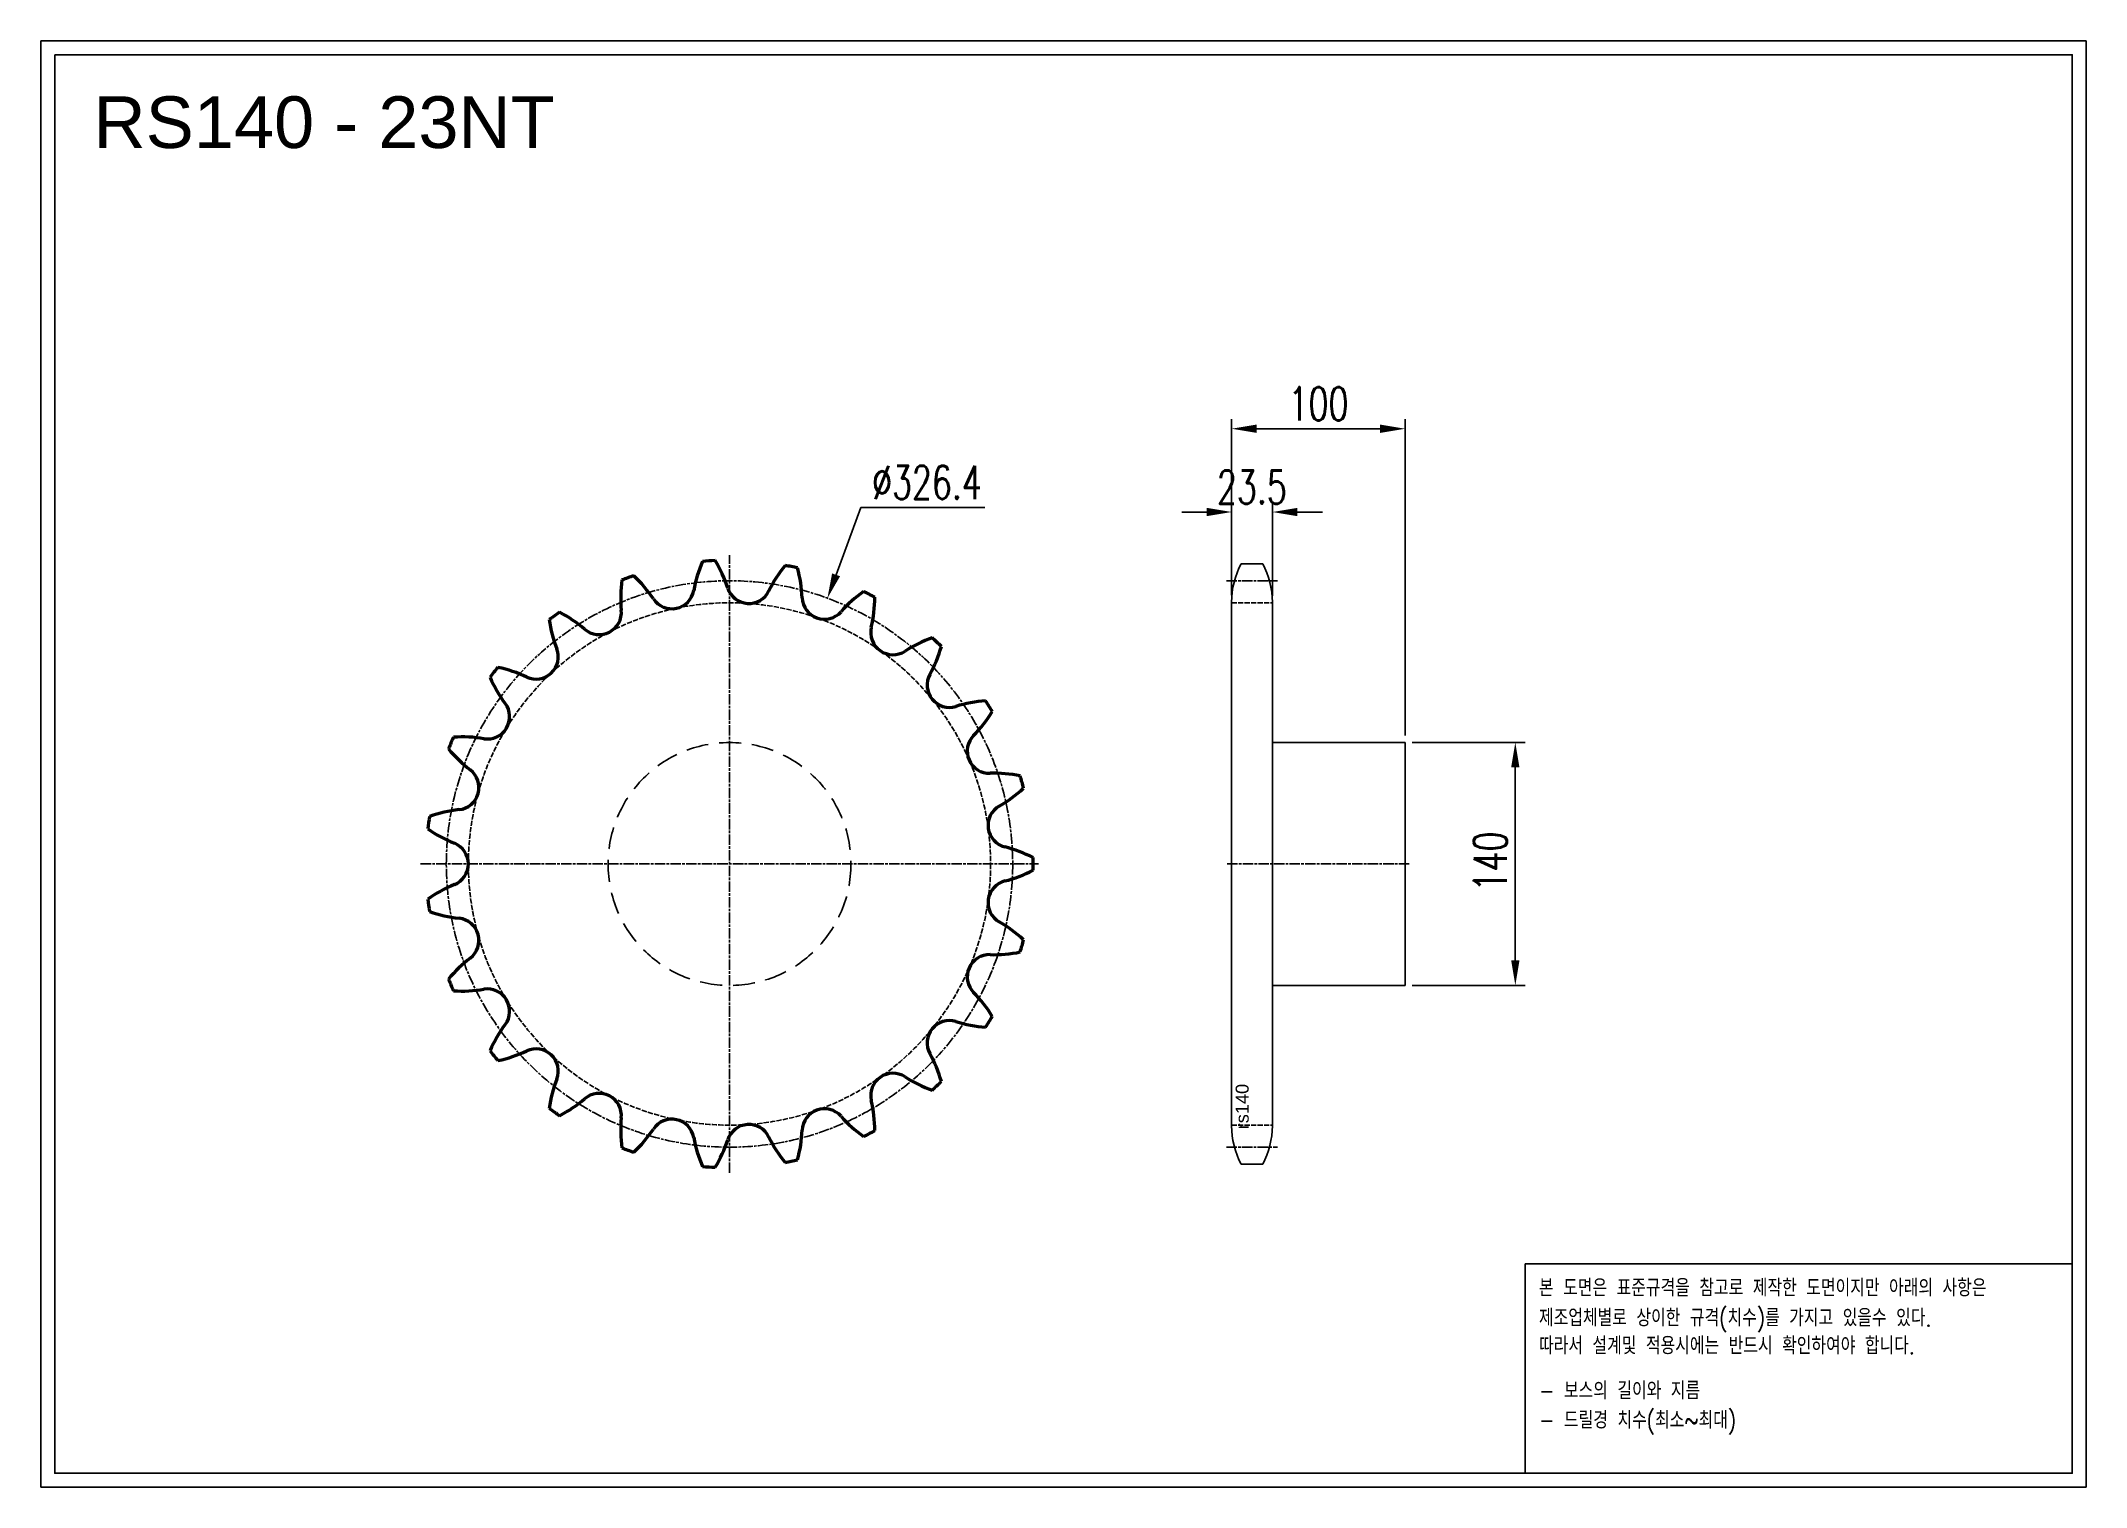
# Model space of a CAD drawing. Header units: millimetres. Extents: x 662 to 1841, y 40753 to 41587.
import ezdxf

# ---------------------------------------------------------------- set-up
doc = ezdxf.new("R2010")
doc.units = ezdxf.units.MM
for name, pattern in [('AM_ISO02W050', [7.5, 6, -1.5]), ('AM_ISO02W050x2', [3.75, 3, -0.75]), ('AM_ISO08W050', [18, 12, -1.5, 3, -1.5]), ('AM_ISO08W050x2', [9, 6, -0.75, 1.5, -0.75]), ('HIDDEN', [9.525, 6.35, -3.175])]:
    doc.linetypes.add(name, pattern=pattern)
for name, color, linetype, lineweight in [('AM_0N', 7, 'Continuous', 50), ('AM_3N', 6, 'AM_ISO02W050', 25), ('AM_7', 4, 'AM_ISO08W050', 25), ('AM_7N', 4, 'AM_ISO08W050', 25)]:
    doc.layers.add(name, color=color, linetype=linetype, lineweight=lineweight)
doc.layers.add('HL', color=2, linetype='HIDDEN')
doc.layers.add('S-DIM', color=7, linetype='Continuous')
doc.styles.add('HAN', font='ROMANS.shx', dxfattribs={"width": 0.7, "bigfont": 'whgtxt.shx'})
doc.styles.add('HSG', font='SIMPLEX.shx', dxfattribs={"width": 0.7, "bigfont": 'HSG.shx'})
doc.styles.get("Standard").update_dxf_attribs({"font": 'arial.ttf'})
doc.dimstyles.new('APP32', dxfattribs={"dimscale": 8, "dimtxt": 2.4, "dimasz": 1.8, "dimexe": 0.7, "dimexo": 0.5, "dimgap": 0.6, "dimtad": 1, "dimtoh": 1, "dimdec": 1, "dimrnd": 0.01, "dimzin": 9, "dimdsep": 46, "dimtxsty": 'HSG', "dimcen": 0, "dimclrd": 1, "dimclre": 1, "dimclrt": 256, "dimazin": 2, "dimtp": 1, "dimtm": 1, "dimtfac": 0.5, "dimtdec": 1, "dimtofl": 0, "dimtmove": 0, "dimatfit": 3, "dimfxl": 0, "dimtvp": 1, "dimtolj": 2, "dimlwd": -1, "dimlwe": -1, "dimarcsym": 0})

# ---------------------------------------------------------------- blocks, each defined once
blk = doc.blocks.new('*D1')
at = {"layer": 'Defpoints', "color": 0, "transparency": 16777216}
for p in [(1115.4, 41265.6), (1002.5, 40959.3)]:
    blk.add_point(p, dxfattribs=at)
at = {"layer": 'S-DIM', "color": 1, "transparency": 16777216}
for p, q in [((1134.7, 41318), (1120.4, 41279.1)), ((1206.1, 41318), (1134.7, 41318))]:
    blk.add_line(p, q, dxfattribs=at)
blk.add_solid([(1118.1, 41279.9), (1122.7, 41278.3), (1115.4, 41265.6)], dxfattribs=at)
at = {"layer": 'S-DIM', "transparency": 16777216, "insert": (1172.8, 41332.4), "char_height": 19.2, "attachment_point": 5, "style": 'HSG'}
blk.add_mtext('\\A2;∅326.4', dxfattribs=at)
blk = doc.blocks.new('*D2')
at = {"layer": 'Defpoints', "color": 0, "transparency": 16777216}
for p in [(1371.9, 41315.3), (1348.4, 41263.3), (1371.9, 41263)]:
    blk.add_point(p, dxfattribs=at)
at = {"layer": 'S-DIM', "color": 1, "transparency": 16777216}
for p, q in [((1348.4, 41267.3), (1348.4, 41320.9)), ((1371.9, 41267), (1371.9, 41320.9)), ((1334, 41315.3), (1319.6, 41315.3)), ((1386.3, 41315.3), (1400.7, 41315.3))]:
    blk.add_line(p, q, dxfattribs=at)
for points in [[(1334, 41317.7), (1334, 41312.9), (1348.4, 41315.3)], [(1386.3, 41317.7), (1386.3, 41312.9), (1371.9, 41315.3)]]:
    blk.add_solid(points, dxfattribs=at)
at = {"layer": 'S-DIM', "transparency": 16777216, "insert": (1360.1, 41329.7), "char_height": 19.2, "attachment_point": 5, "style": 'HSG'}
blk.add_mtext('\\A2;23.5', dxfattribs=at)
blk = doc.blocks.new('*D3')
at = {"layer": 'Defpoints', "color": 0, "transparency": 16777216}
for p in [(1448.4, 41363.3), (1348.4, 41263.3), (1448.4, 41182.5)]:
    blk.add_point(p, dxfattribs=at)
at = {"layer": 'S-DIM', "color": 1, "transparency": 16777216}
for p, q in [((1348.4, 41267.3), (1348.4, 41368.9)), ((1448.4, 41186.5), (1448.4, 41368.9)), ((1362.8, 41363.3), (1434, 41363.3))]:
    blk.add_line(p, q, dxfattribs=at)
for points in [[(1362.8, 41365.7), (1362.8, 41360.9), (1348.4, 41363.3)], [(1434, 41365.7), (1434, 41360.9), (1448.4, 41363.3)]]:
    blk.add_solid(points, dxfattribs=at)
at = {"layer": 'S-DIM', "transparency": 16777216, "insert": (1398.4, 41377.7), "char_height": 19.2, "attachment_point": 5, "style": 'HSG'}
blk.add_mtext('\\A2;100', dxfattribs=at)
blk = doc.blocks.new('*D4')
at = {"layer": 'Defpoints', "color": 0, "transparency": 16777216}
for p in [(1448.4, 41182.5), (1448.4, 41042.5), (1511.9, 41042.5)]:
    blk.add_point(p, dxfattribs=at)
at = {"layer": 'S-DIM', "color": 1, "transparency": 16777216}
for p, q in [((1452.4, 41182.5), (1517.5, 41182.5)), ((1511.9, 41168.1), (1511.9, 41056.9)), ((1452.4, 41042.5), (1517.5, 41042.5))]:
    blk.add_line(p, q, dxfattribs=at)
for points in [[(1509.5, 41168.1), (1514.3, 41168.1), (1511.9, 41182.5)], [(1509.5, 41056.9), (1514.3, 41056.9), (1511.9, 41042.5)]]:
    blk.add_solid(points, dxfattribs=at)
at = {"layer": 'S-DIM', "transparency": 16777216, "insert": (1497.5, 41113.8), "char_height": 19.2, "attachment_point": 5, "rotation": 90, "style": 'HSG'}
blk.add_mtext('\\A2;140', dxfattribs=at)
blk = doc.blocks.new('notice1')
at = {"color": 4}
blk.add_lwpolyline([(-22142.12, 1735.9), (-22053.8, 1735.9), (-22053.8, 1702.07), (-22142.12, 1702.07)], close=True, dxfattribs=at)
at = {"color": 4, "style": 'HAN', "width": 0.8}
for s, p in [('본 도면은 표준규격을 참고로 제작한 도면이지만 아래의 사항은', (-22139.9, 1730.62)), ('제조업체별로 상이한 규격(치수)를 가지고 있을수 있다.', (-22139.9, 1725.78)), ('따라서 설계및 적용시에는 반드시 확인하여야 합니다.', (-22139.9, 1721.28)), ('- 보스의 길이와 지름', (-22139.9, 1714.03)), ('- 드릴경 치수(최소~최대)', (-22139.9, 1709.27))]:
    blk.add_text(s, height=2.7949, dxfattribs=at).set_placement(p)

msp = doc.modelspace()

# ---------------------------------------------------------------- linework, layer by layer
for p, q in [((1353.89, 41285.49), (1366.33, 41285.49)), ((1348.36, 41263.29), (1348.36, 40961.62)), ((1371.86, 41263.29), (1371.86, 40961.62)), ((1353.89, 40939.42), (1366.33, 40939.42))]:
    msp.add_line(p, q)
for points in [[(662.09, 41586.82), (1840.88, 41586.82), (1840.88, 40753.33), (662.09, 40753.33)], [(670.02, 41578.88), (1832.94, 41578.88), (1832.94, 40761.27), (670.02, 40761.27)]]:
    msp.add_lwpolyline(points, close=True)
msp.add_lwpolyline([(1371.86, 41182.46), (1448.36, 41182.46), (1448.36, 41042.46), (1371.86, 41042.46)])
for centre, start, end in [((1395.66, 41263.29), 152.00824, 180), ((1324.56, 41263.29), 0, 27.99176), ((1395.66, 40961.62), 180, 207.99176), ((1324.56, 40961.62), 332.00824, 0)]:
    msp.add_arc(centre, 47.3, start, end)
at = {"layer": 'AM_0N'}
for centre, radius, start, end in [((1113.37, 41256.59), 76.2, 156.65, 169.78261), ((1058.98, 41112.46), 175.03, 92.72006, 95.10602), ((985.48, 41247.85), 76.2, 18.04348, 31.17609), ((1150.24, 41236.58), 76.2, 140.99782, 154.13043), ((1058.98, 41112.46), 175.03, 77.06789, 79.45385), ((1024.74, 41262.66), 76.2, 2.3913, 15.52392), ((1072.46, 41265.92), 76.2, 172.30217, 185.43478), ((1058.98, 41112.46), 175.03, 108.37224, 110.7582), ((951.68, 41222.99), 76.2, 33.69565, 46.82827), ((1025.75, 41272.39), 12.83, 213.69565, 349.78261), ((1070.13, 41275.42), 12.83, 198.04348, 334.13043), ((983.83, 41257.49), 12.83, 229.34783, 5.43478), ((1113.69, 41266.37), 12.83, 182.3913, 318.47826), ((1180.34, 41207.35), 76.2, 125.34565, 138.47826), ((1058.98, 41112.46), 175.03, 61.41572, 63.80167), ((1066.53, 41266.33), 76.2, 346.73913, 359.87174), ((1058.98, 41112.46), 175.03, 124.02441, 126.41037), ((1030.56, 41263.87), 76.2, 187.95434, 201.08696), ((925.84, 41189.95), 76.2, 49.34783, 62.48044), ((1153.18, 41245.9), 12.83, 166.73913, 302.82609), ((947.49, 41231.84), 12.83, 245, 21.08696), ((1201.44, 41171.09), 76.2, 109.69347, 122.82609), ((1107.76, 41258.58), 76.2, 331.08696, 344.21957), ((1058.98, 41112.46), 175.03, 45.76354, 48.1495), ((1058.98, 41112.46), 175.03, 139.67659, 142.06254), ((909.87, 41151.15), 76.2, 65, 78.13261), ((990.76, 41250.58), 76.2, 203.60652, 216.73913), ((1185.69, 41215.54), 12.83, 151.08696, 287.17391), ((919.42, 41197.33), 12.83, 260.65217, 36.73913), ((1211.98, 41130.48), 76.2, 94.0413, 107.17391), ((1145.38, 41240.01), 76.2, 315.43478, 328.5674), ((1058.98, 41112.46), 175.03, 30.11137, 32.49733), ((1058.98, 41112.46), 175.03, 155.32876, 157.71472), ((956.03, 41227.05), 76.2, 219.25869, 232.3913), ((904.96, 41109.48), 76.2, 80.65217, 93.78479), ((1208.81, 41177.53), 12.83, 135.43478, 271.52174), ((901.7, 41156.53), 12.83, 276.30435, 52.3913), ((1211.17, 41088.54), 76.2, 78.38913, 91.52174), ((1176.59, 41211.97), 76.2, 299.78261, 312.91522), ((1058.98, 41112.46), 175.03, 14.4592, 16.84515), ((1058.98, 41112.46), 175.03, 170.98093, 173.36689), ((911.47, 41068.04), 76.2, 96.30435, 109.43696), ((1220.81, 41134.7), 12.83, 119.78261, 255.86957), ((928.93, 41195.03), 76.2, 234.91086, 248.04348), ((895.64, 41112.46), 12.83, 291.95652, 68.04348), ((1199.08, 41048.36), 76.2, 62.73695, 75.86957), ((1199.08, 41176.55), 76.2, 284.13043, 297.26305), ((1058.98, 41112.46), 175.03, 358.80702, 1.19298), ((928.93, 41029.89), 76.2, 111.95652, 125.08914), ((1220.81, 41090.21), 12.83, 104.13043, 240.21739), ((1058.98, 41112.46), 175.03, 186.63311, 189.01907), ((911.47, 41156.87), 76.2, 250.56304, 263.69565), ((901.7, 41068.39), 12.83, 307.6087, 83.69565), ((1176.59, 41012.95), 76.2, 47.08478, 60.21739), ((956.03, 40997.86), 76.2, 127.6087, 140.74131), ((1208.81, 41047.38), 12.83, 88.47826, 224.56522), ((1211.17, 41136.37), 76.2, 268.47826, 281.61087), ((1058.98, 41112.46), 175.03, 343.15485, 345.5408), ((1058.98, 41112.46), 175.03, 202.28528, 204.67124), ((904.96, 41115.43), 76.2, 266.21521, 279.34783), ((919.42, 41027.58), 12.83, 323.26087, 99.34783), ((1145.38, 40984.91), 76.2, 31.4326, 44.56522), ((1185.69, 41009.37), 12.83, 72.82609, 208.91304), ((1058.98, 41112.46), 175.03, 327.50267, 329.88863), ((990.76, 40974.33), 76.2, 143.26087, 156.39348), ((1211.98, 41094.43), 76.2, 252.82609, 265.9587), ((1058.98, 41112.46), 175.03, 217.93746, 220.32341), ((909.87, 41073.76), 76.2, 281.86739, 295), ((947.49, 40993.08), 12.83, 338.91304, 115), ((1107.76, 40966.33), 76.2, 15.78043, 28.91304), ((1030.56, 40961.05), 76.2, 158.91304, 172.04566), ((1153.18, 40979.01), 12.83, 57.17391, 193.26087), ((1201.44, 41053.82), 76.2, 237.17391, 250.30653), ((1058.98, 41112.46), 175.03, 311.8505, 314.23646), ((925.84, 41034.97), 76.2, 297.51956, 310.65217), ((983.83, 40967.42), 12.83, 354.56522, 130.65217), ((1066.53, 40958.59), 76.2, 0.12826, 13.26087), ((1058.98, 41112.46), 175.03, 233.58963, 235.97559), ((1072.46, 40958.99), 76.2, 174.56522, 187.69783), ((1025.75, 40952.53), 12.83, 10.21739, 146.30435), ((1113.69, 40958.54), 12.83, 41.52174, 177.6087), ((1180.34, 41017.56), 76.2, 221.52174, 234.65435), ((951.68, 41001.92), 76.2, 313.17173, 326.30435), ((1113.37, 40968.32), 76.2, 190.21739, 203.35), ((985.48, 40977.07), 76.2, 328.82391, 341.95652), ((1070.13, 40949.49), 12.83, 25.86957, 161.95652), ((1150.24, 40988.34), 76.2, 205.86957, 219.00218), ((1024.74, 40962.26), 76.2, 344.47608, 357.6087), ((1058.98, 41112.46), 175.03, 296.19833, 298.58428), ((1058.98, 41112.46), 175.03, 249.2418, 251.62776), ((1058.98, 41112.46), 175.03, 280.54615, 282.93211), ((1058.98, 41112.46), 175.03, 264.89398, 267.27994)]:
    msp.add_arc(centre, radius, start, end, dxfattribs=at)
at = {"layer": 'AM_3N', "linetype": 'AM_ISO02W050x2'}
for p, q in [((1348.36, 41262.98), (1371.86, 41262.98)), ((1348.36, 40961.94), (1371.86, 40961.94))]:
    msp.add_line(p, q, dxfattribs=at)
msp.add_circle((1058.98, 41112.46), 150.52, dxfattribs=at)
at = {"layer": 'AM_7', "linetype": 'AM_ISO08W050x2'}
for p, q in [((1345.36, 41275.68), (1374.86, 41275.68)), ((1345.36, 40949.24), (1374.86, 40949.24))]:
    msp.add_line(p, q, dxfattribs=at)
msp.add_circle((1058.98, 41112.46), 163.22, dxfattribs=at)
at = {"layer": 'AM_7N', "linetype": 'AM_ISO08W050x2'}
for p, q in [((1058.98, 40934.42), (1058.98, 41290.49)), ((880.95, 41112.46), (1237.02, 41112.46)), ((1345.79, 41112.46), (1451.2, 41112.46))]:
    msp.add_line(p, q, dxfattribs=at)
at = {"layer": 'HL', "ltscale": 2}
msp.add_circle((1058.98, 41112.46), 70, dxfattribs=at)

# ---------------------------------------------------------------- block references
at = {"xscale": 3.570006619481701, "yscale": 3.570006619481701, "zscale": 3.570006619481701}
msp.add_blockref('notice1', (80565.14, 34684.88), dxfattribs=at)

# ---------------------------------------------------------------- texts
msp.add_text('RS140 - 23NT', height=29.7675).set_placement((692.44, 41525.1))
msp.add_text('rs140', height=7.5, rotation=90).set_placement((1358.21, 40959.53))

# ---------------------------------------------------------------- dimensions: what is measured, and where the dimension line sits
at = {"layer": 'S-DIM'}
dim = msp.add_linear_dim(base=(1448.36, 41363.26), p1=(1348.36, 41263.29), p2=(1448.36, 41182.46), dimstyle='APP32', dxfattribs=at)
dim.commit()
dim.dimension.update_dxf_attribs({"geometry": '*D3', "text_midpoint": (1398.36, 41377.66)})
dim = msp.add_diameter_dim_2p(p1=(1002.55, 40959.3), p2=(1115.42, 41265.61), dimstyle='APP32', dxfattribs=at)
dim.commit()
dim.dimension.update_dxf_attribs({"geometry": '*D1', "text_midpoint": (1172.8, 41317.98), "dimtype": 131})
dim = msp.add_linear_dim(base=(1371.86, 41315.26), p1=(1348.36, 41263.29), p2=(1371.86, 41262.98), dimstyle='APP32', dxfattribs=at)
dim.commit()
dim.dimension.update_dxf_attribs({"geometry": '*D2', "text_midpoint": (1360.11, 41315.26), "dimtype": 128})
dim = msp.add_linear_dim(base=(1511.95, 41042.46), p1=(1448.36, 41182.46), p2=(1448.36, 41042.46), angle=90, dimstyle='APP32', dxfattribs=at)
dim.commit()
dim.dimension.update_dxf_attribs({"geometry": '*D4', "text_midpoint": (1511.95, 41113.77), "dimtype": 128})

doc.saveas('drawing.dxf')
